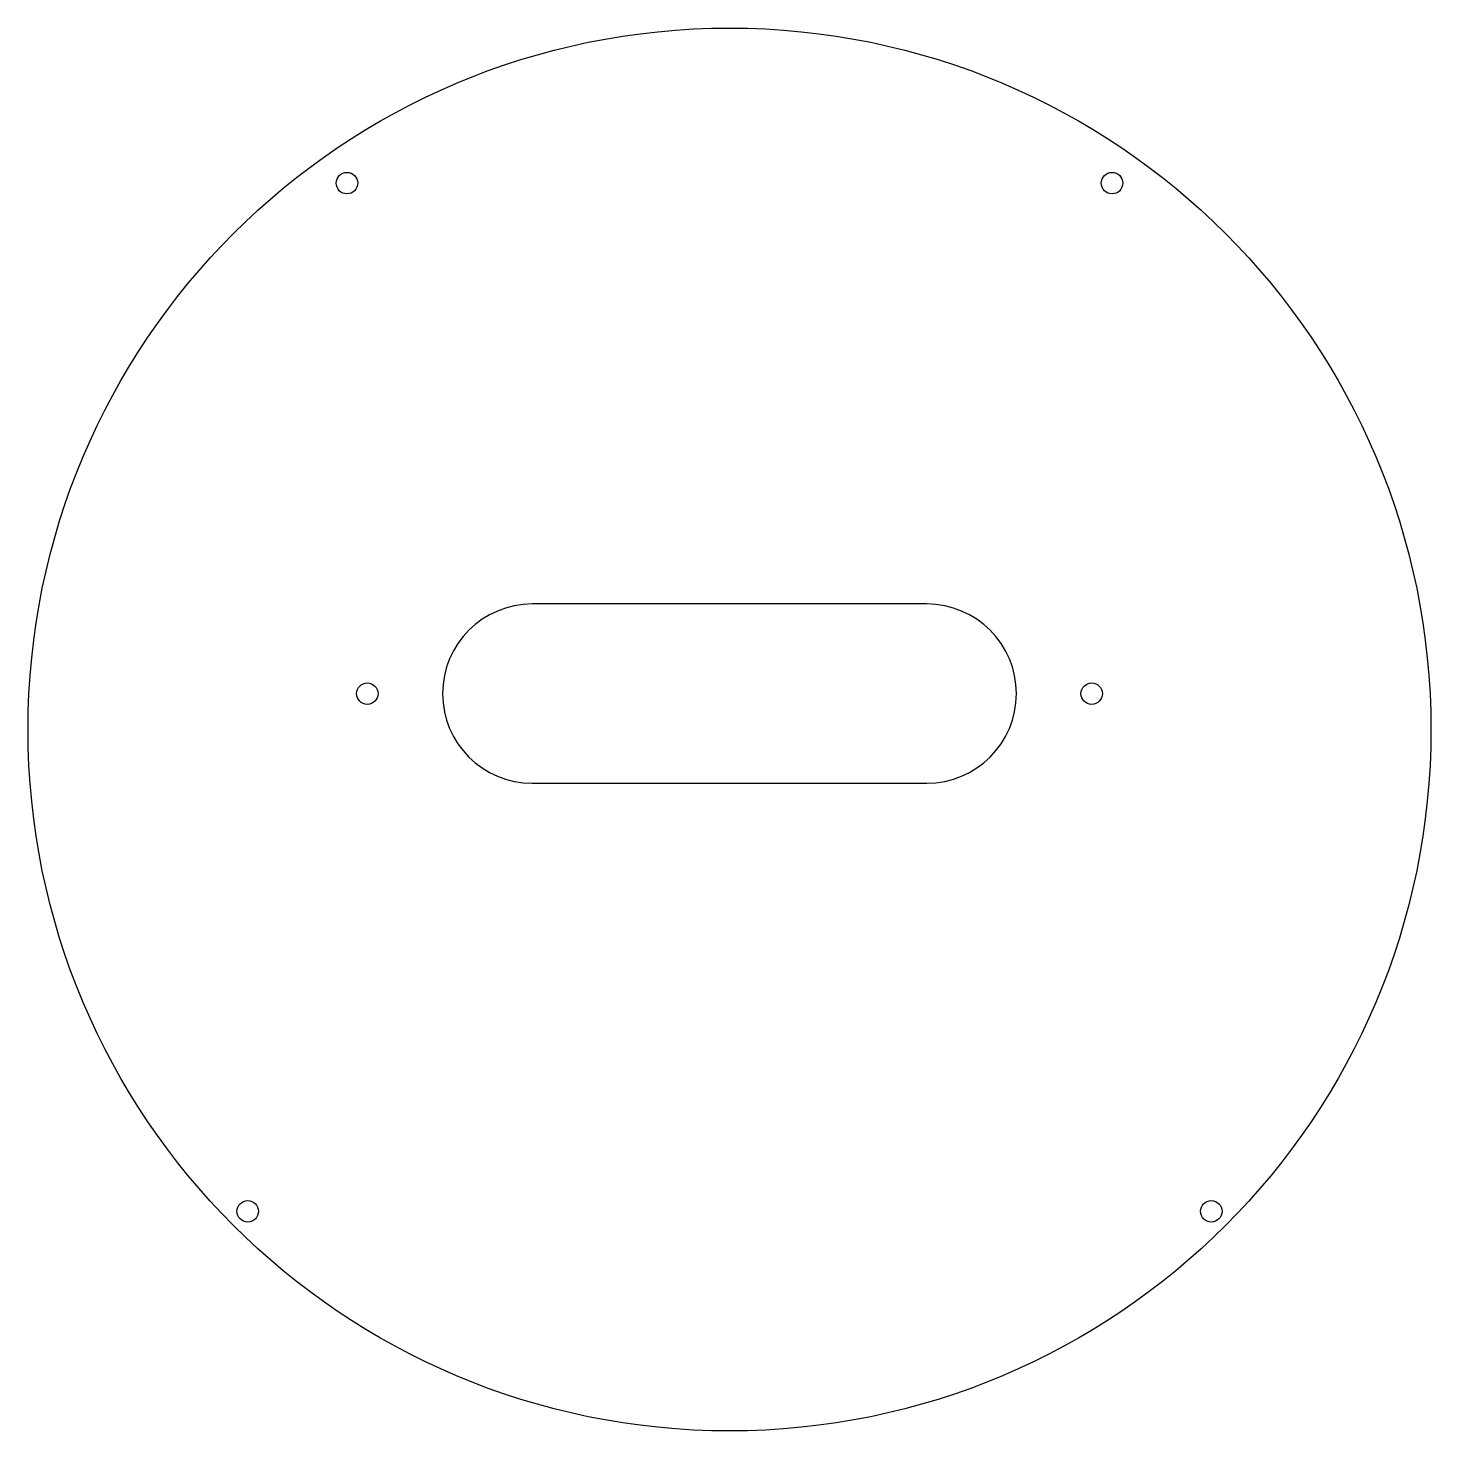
# Model space of a CAD drawing. Header units: millimetres. Extents: x -118 to 78, y -376 to -181.
import ezdxf

# ---------------------------------------------------------------- set-up
doc = ezdxf.new("R2010")
doc.units = ezdxf.units.MM
doc.layers.get('0').update_dxf_attribs({"linetype": 'CONTINUOUS'})

msp = doc.modelspace()

# ---------------------------------------------------------------- linework, layer by layer
msp.add_lwpolyline([(-47.25, -286.07), (7.75, -286.07, 1), (7.75, -261.07), (-47.25, -261.07, 1)], format="xyb", close=True)
for centre, radius in [((-19.75, -278.57), 97.8), ((-73.09, -202.39), 1.5), ((33.59, -202.39), 1.5), ((-70.25, -273.57), 1.5), ((30.75, -273.57), 1.5), ((-86.92, -345.75), 1.5), ((47.42, -345.75), 1.5)]:
    msp.add_circle(centre, radius)

doc.saveas('drawing.dxf')
